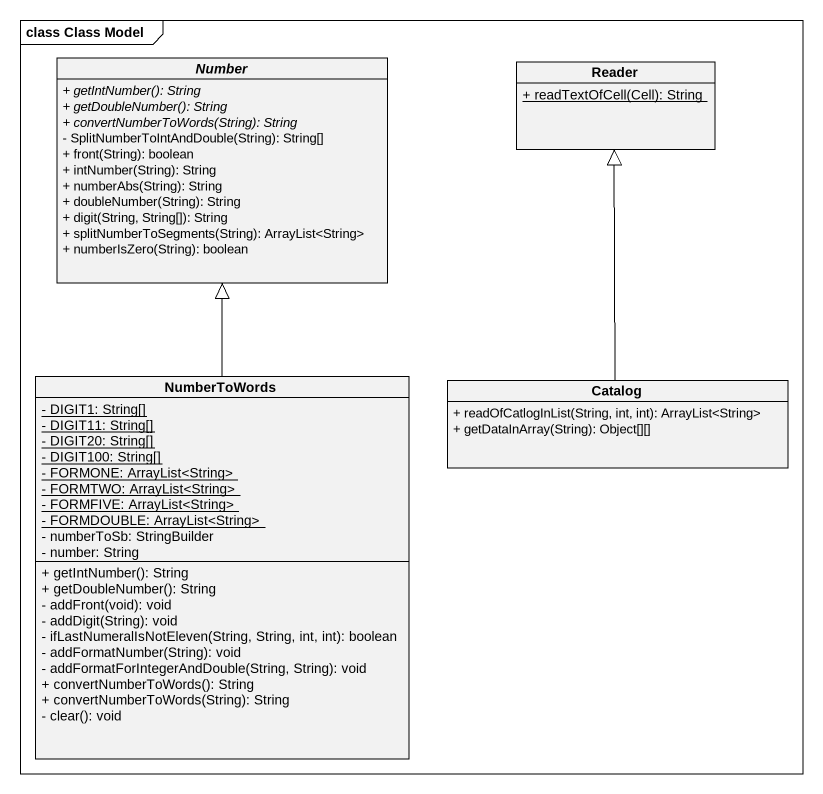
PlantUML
@startuml
mainframe class Class Model
hide circle
hide empty members
skinparam classAttributeIconSize 0
abstract class Number {
  {abstract} + getIntNumber(): String
  {abstract} + getDoubleNumber(): String
  {abstract} + convertNumberToWords(String): String
  - SplitNumberToIntAndDouble(String): String[]
  + front(String): boolean
  + intNumber(String): String
  + numberAbs(String): String
  + doubleNumber(String): String
  + digit(String, String[]): String
  + splitNumberToSegments(String): ArrayList<String>
  + numberIsZero(String): boolean
}
class Reader {
  {static} + readTextOfCell(Cell): String
}
class NumberToWords {
  {static} - DIGIT1: String[]
  {static} - DIGIT11: String[]
  {static} - DIGIT20: String[]
  {static} - DIGIT100: String[]
  {static} - FORMONE: ArrayList<String>
  {static} - FORMTWO: ArrayList<String>
  {static} - FORMFIVE: ArrayList<String>
  {static} - FORMDOUBLE: ArrayList<String>
  - numberToSb: StringBuilder
  - number: String
  + getIntNumber(): String
  + getDoubleNumber(): String
  - addFront(void): void
  - addDigit(String): void
  - ifLastNumeralIsNotEleven(String, String, int, int): boolean
  - addFormatNumber(String): void
  - addFormatForIntegerAndDouble(String, String): void
  + convertNumberToWords(): String
  + convertNumberToWords(String): String
  - clear(): void
}
class Catalog {
  + readOfCatlogInList(String, int, int): ArrayList<String>
  + getDataInArray(String): Object[][]
}
NumberToWords -up-|> Number
Catalog -up-|> Reader
@enduml
